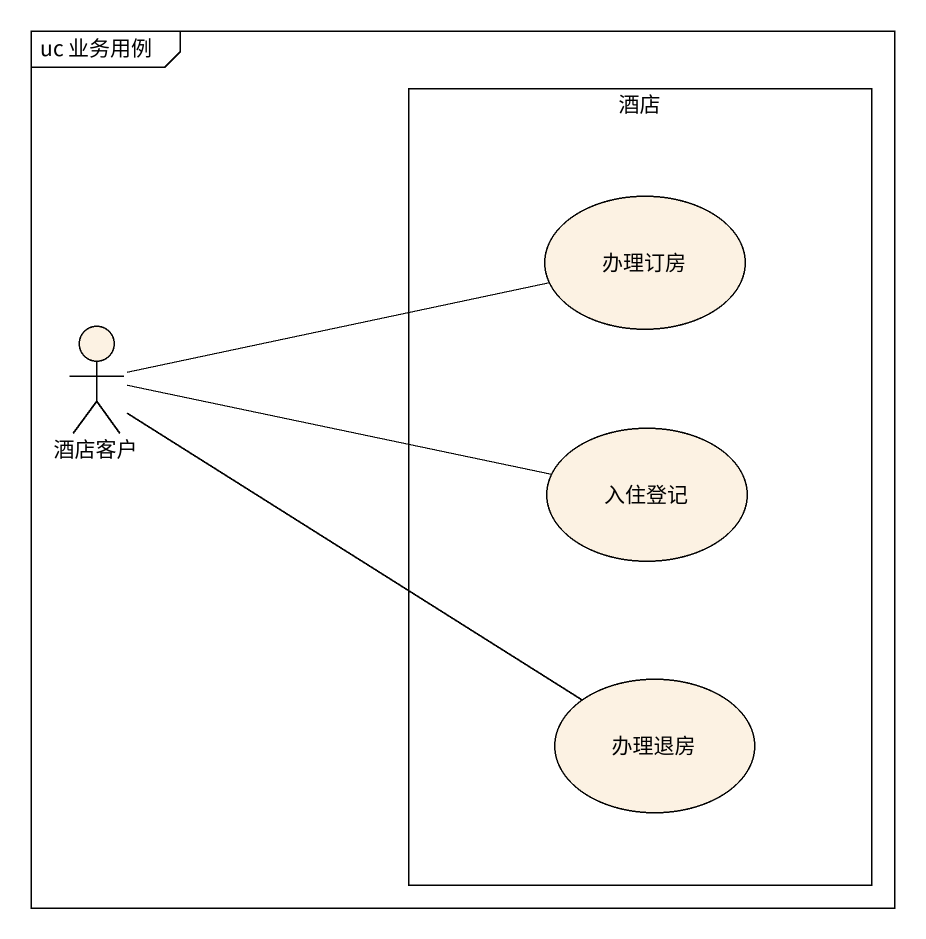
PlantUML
@startuml
mainframe uc 业务用例
rectangle 酒店 {
  usecase 办理订房 #FCF2E3
  usecase 入住登记 #FCF2E3
  usecase 办理退房 #FCF2E3
}
actor 酒店客户 #FCF2E3
酒店客户 -right- 办理订房
酒店客户 -right- 入住登记
酒店客户 -right- 办理退房
@enduml
